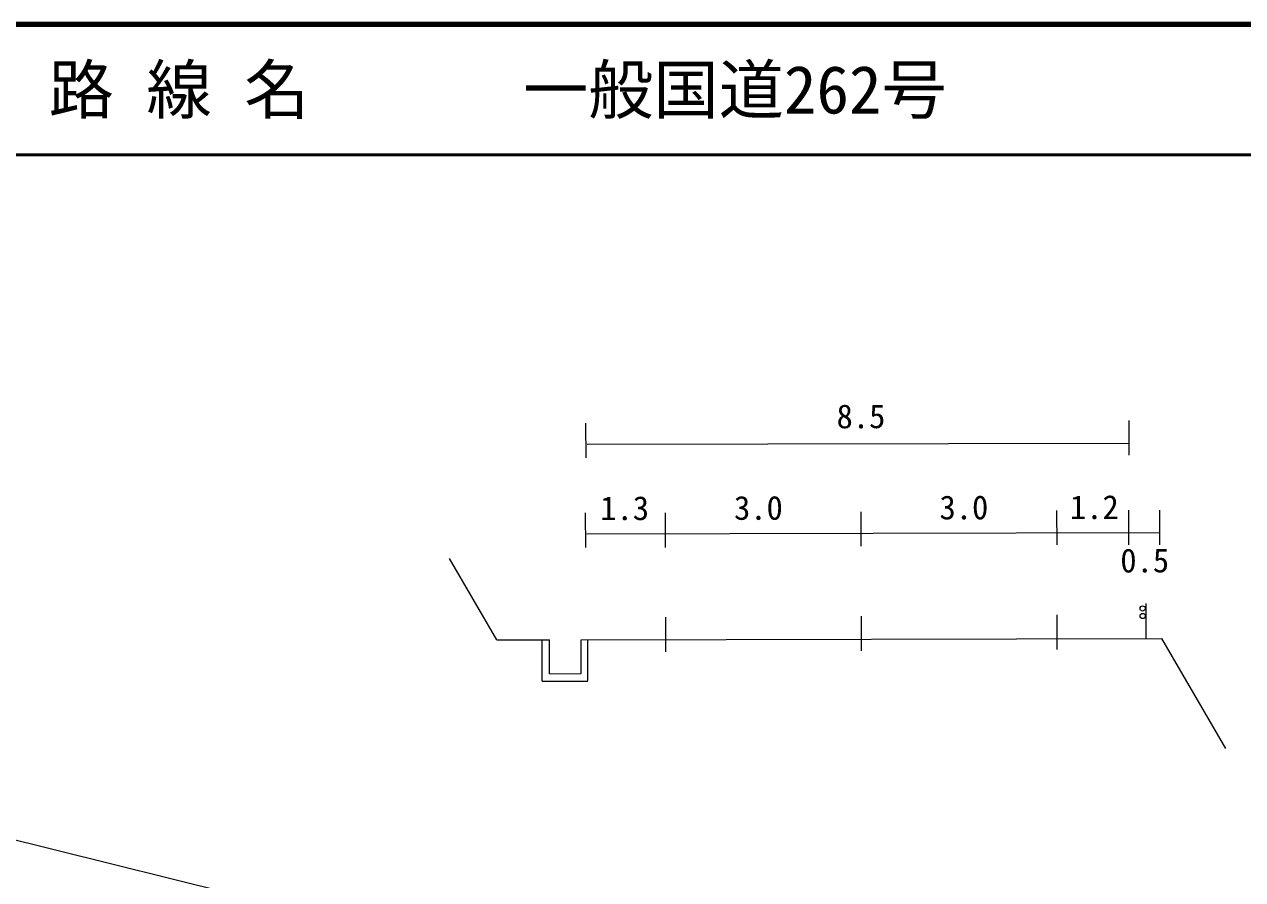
# Model space of a CAD drawing. Units: millimetres, scale not verified. Extents: x 40000 to 680000, y 20000 to 380000.
# Drawn here: x 178519 to 271892, y 314462 to 380000 of the extents above; entities that cross this region are included whole.
import ezdxf
from ezdxf.enums import TextEntityAlignment as Align

# ---------------------------------------------------------------- set-up
doc = ezdxf.new("R2010")
doc.units = ezdxf.units.MM
doc.header["$LTSCALE"] = 1000
for name, color, linetype, lineweight in [('M-STR-HTXT', 7, 'Continuous', 13), ('M-TTL', 2, 'Continuous', 140), ('M-TTL-LINE', 7, 'Continuous', 50), ('M-TTL-TXT', 7, 'Continuous', 13)]:
    doc.layers.add(name, color=color, linetype=linetype, lineweight=lineweight)
doc.styles.add('ＭＳ ゴシック', font='')
doc.styles.get('ＭＳ ゴシック').set_extended_font_data('MS Gothic')

msp = doc.modelspace()

# ---------------------------------------------------------------- linework, layer by layer
at = {"layer": 'M-STR-HTXT'}
for p, q in [((221571, 346780), (221565, 349430)), ((263207, 346983), (263201, 349633)), ((221651, 347827), (263205, 347918)), ((257666, 340105), (257660, 342755)), ((263178, 340113), (263172, 342762)), ((265552, 340119), (265547, 342768)), ((221541, 339910), (221535, 342559)), ((227666, 339924), (227660, 342573)), ((242666, 340003), (242660, 342653)), ((221621, 340956), (265527, 341053)), ((214720, 332834), (211099, 339074)), ((264497, 332977), (264492, 335627)), ((227684, 331924), (227678, 334573)), ((242684, 332004), (242678, 334653)), ((257684, 332105), (257678, 334755)), ((214720, 332834), (218203, 332842)), ((218203, 332842), (218763, 332843)), ((218209, 329662), (218203, 332842)), ((218767, 330241), (218763, 332843)), ((221195, 332849), (265675, 332947)), ((221200, 330246), (221195, 332849)), ((221707, 329716), (221701, 332850)), ((265675, 332947), (270572, 324508)), ((218209, 329662), (221707, 329670)), ((218767, 330241), (221200, 330246))]:
    msp.add_line(p, q, dxfattribs=at)
for centre in [(264228, 335242), (264234, 334665)]:
    msp.add_circle(centre, 200, dxfattribs=at)
at = {"layer": 'M-TTL'}
msp.add_line((680000, 380000), (40000, 380000), dxfattribs=at)
at = {"layer": 'M-TTL-LINE'}
msp.add_line((40000, 370000), (680000, 370000), dxfattribs=at)
at = {"layer": 'M-TTL-TXT'}
msp.add_line((130526, 329227), (210344, 309450), dxfattribs=at)

# ---------------------------------------------------------------- texts
at = {"layer": 'M-STR-HTXT', "style": 'ＭＳ ゴシック'}
for s, p in [('8.5', (240772, 348498)), ('1.3', (222663, 341458)), ('3.0', (232913, 341481)), ('3.0', (248663, 341516)), ('1.2', (258663, 341538)), ('0.5', (262522, 337449))]:
    msp.add_text(s, height=1833, rotation=0.126, dxfattribs=at).set_placement(p, align=Align.BOTTOM_LEFT)
at = {"layer": 'M-TTL-TXT', "style": 'ＭＳ ゴシック'}
for s, p in [('路 線 名', (180380, 375000)), ('一般国道262号', (216734, 375000))]:
    msp.add_text(s, height=3666, dxfattribs=at).set_placement(p, align=Align.MIDDLE_LEFT)

doc.saveas('drawing.dxf')
